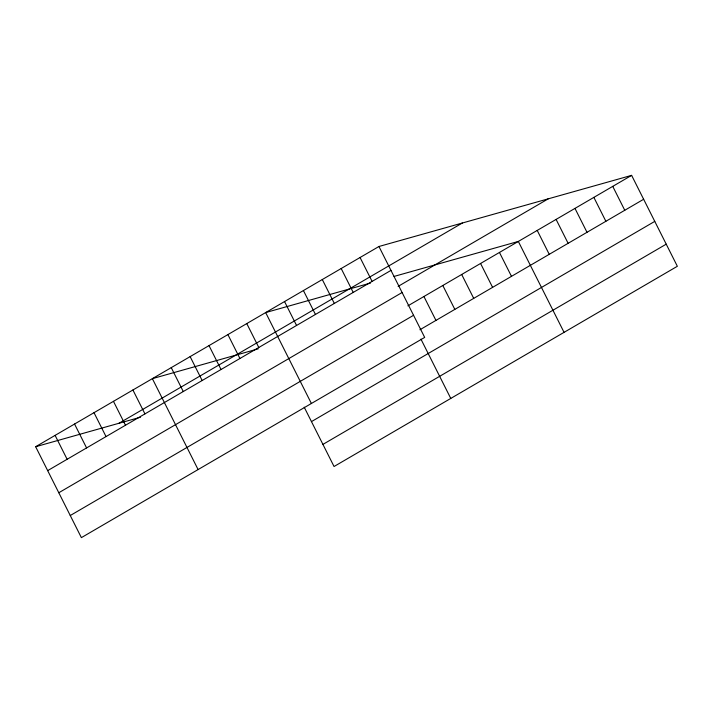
<?xml version="1.0" encoding="UTF-8"?>
<svg xmlns="http://www.w3.org/2000/svg" width="713" height="713" viewBox="0 0 713 713"><rect width="100%" height="100%" fill="white"/><g stroke="black" fill="none" stroke-linecap="round" stroke-linejoin="round"><path stroke-width="1.07" d="M378.951 246.493L424.681 337.409L81.38 537.638L35.65 446.721L378.951 246.493L631.62 175.362L677.35 266.279L334.049 466.507L304.21 407.185M119.035 423.246L462.336 223.017M47.673 470.625L390.974 270.396M398.13 286.385L548.244 198.838M58.796 492.745L402.096 292.517M407.881 305.859L631.62 175.362M70.257 515.526L413.558 315.298M419.904 329.762L643.643 199.266M311.465 421.606L654.766 221.378M322.927 444.395L666.227 244.167M370.519 283.052L265.664 312.57L311.385 403.487M394.039 276.43L518.333 241.44L564.063 332.356M258.258 348.835L152.368 378.648L198.098 469.564M35.65 446.721L140.506 417.203M612.743 186.369L624.766 210.282M593.858 197.385L605.881 221.288M574.981 208.401L587.004 232.304M556.095 219.408L568.118 243.311M537.219 230.424L549.242 254.327M499.456 252.447L511.479 276.35M480.571 263.462L492.594 287.366M461.685 274.469L473.708 298.382M442.809 285.485L454.832 309.389M423.923 296.501L435.946 320.404M420.937 339.112L450.768 398.424M360.065 257.509L372.097 281.412M341.188 268.516L353.211 292.428M322.303 279.532L334.326 303.435M303.426 290.548L315.449 314.451M284.54 301.554L296.563 325.467M246.778 323.586L258.801 347.489M227.902 334.593L239.924 358.496M209.016 345.609L221.039 369.512M190.139 356.625L202.162 380.528M171.254 367.632L183.277 391.535M132.921 389.993L144.944 413.896M113.465 401.339L125.488 425.242M94.009 412.684L106.032 436.588M74.553 424.03L86.585 447.933M55.106 435.376L67.129 459.279"/></g></svg>
